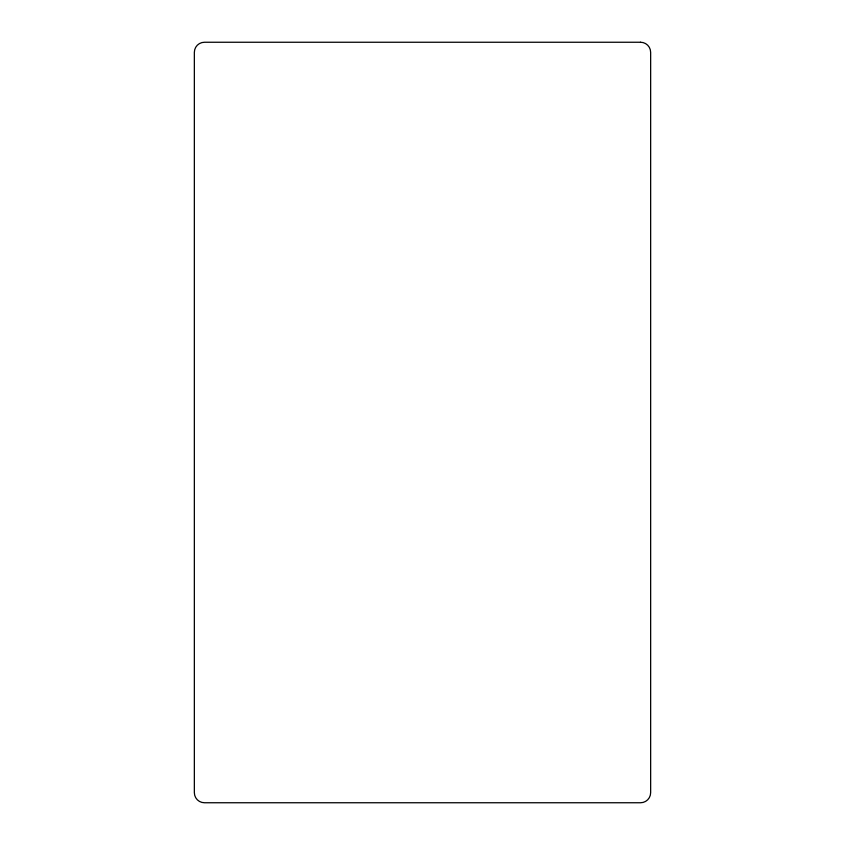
<?xml version="1.0" encoding="UTF-8"?>
<svg xmlns="http://www.w3.org/2000/svg" width="845" height="845" viewBox="0 0 845 845"><rect width="100%" height="100%" fill="white"/><g stroke="black" fill="none" stroke-linecap="round" stroke-linejoin="round"><path stroke-width="1.27" d="M640.51 42.25L204.49 42.25A10.098 10.098 0 0 0 194.35 52.39L194.35 792.61A10.098 10.098 0 0 0 204.49 802.75L640.51 802.75A10.098 10.098 0 0 0 650.65 792.61L650.65 52.39A10.098 10.098 0 0 0 640.51 42.25"/></g></svg>
